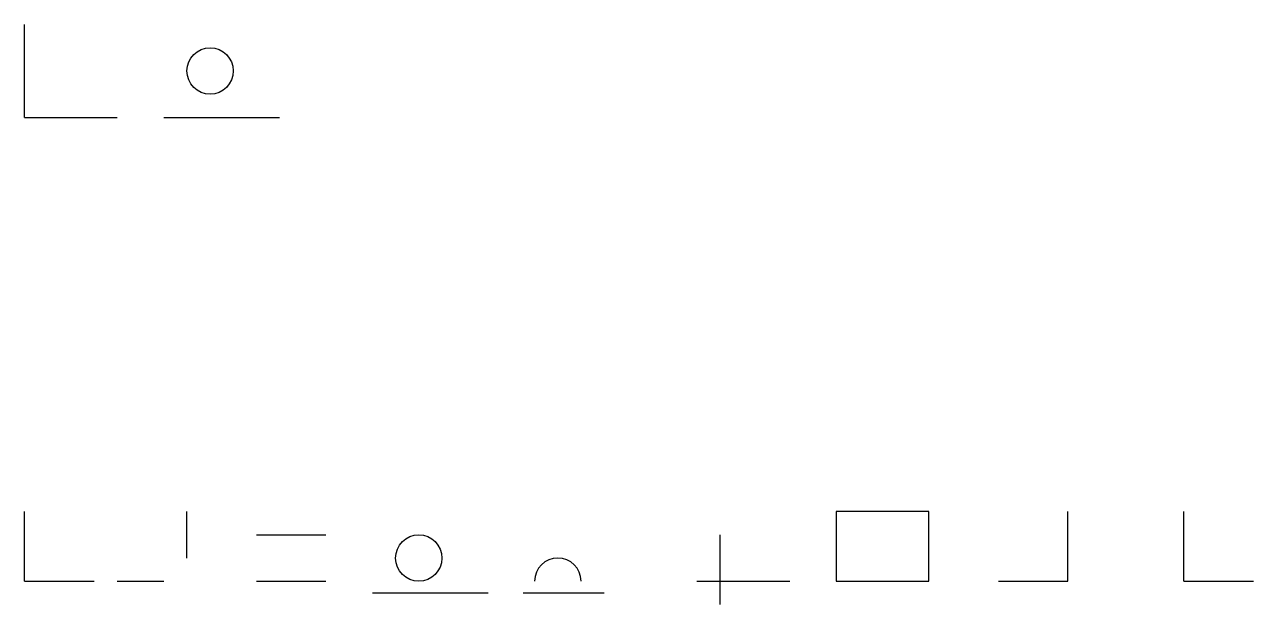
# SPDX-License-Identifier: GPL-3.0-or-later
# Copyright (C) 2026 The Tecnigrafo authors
# Model space of a CAD drawing. Header units: millimetres. Extents: x 0 to 530, y -10 to 240.
import ezdxf

# ---------------------------------------------------------------- set-up
doc = ezdxf.new("R2010")
doc.units = ezdxf.units.MM

msp = doc.modelspace()

# ---------------------------------------------------------------- linework, layer by layer
for p, q in [((0, 200), (0, 240)), ((0, 200), (40, 200)), ((60, 200), (110, 200)), ((0, 0), (0, 30)), ((70, 10), (70, 30)), ((500, 0), (500, 30)), ((100, 20), (130, 20)), ((300, -10), (300, 20)), ((0, 0), (30, 0)), ((40, 0), (60, 0)), ((100, 0), (130, 0)), ((290, 0), (330, 0)), ((500, 0), (530, 0)), ((150, -5), (200, -5)), ((215, -5), (250, -5))]:
    msp.add_line(p, q)
msp.add_lwpolyline([(350, 0), (390, 0), (390, 30), (350, 30)], close=True)
msp.add_lwpolyline([(420, 0), (450, 0), (450, 30)])
for centre in [(80, 220), (170, 10)]:
    msp.add_circle(centre, 10)
msp.add_arc((230, 0), 10, 0, 180)

doc.saveas('drawing.dxf')
